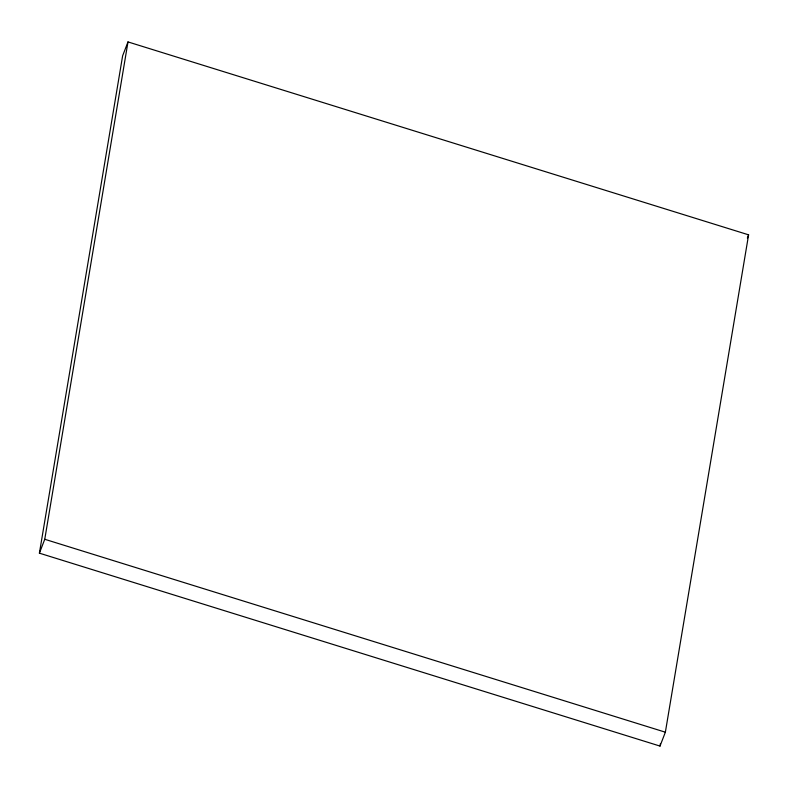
<?xml version="1.0" encoding="UTF-8"?>
<svg xmlns="http://www.w3.org/2000/svg" width="788" height="788" viewBox="0 0 788 788"><rect width="100%" height="100%" fill="white"/><g stroke="black" fill="none" stroke-linecap="round" stroke-linejoin="round"><path stroke-width="1.18" d="M39.4 553.166L122.632 55.8L127.991 41.922L748.6 234.834L665.367 732.2L660.009 746.078L39.4 553.166L44.758 539.278L127.991 41.922M660.009 746.078L660.413 743.655M747.359 238.035L748.6 234.834M44.758 539.278L665.367 732.2"/></g></svg>
